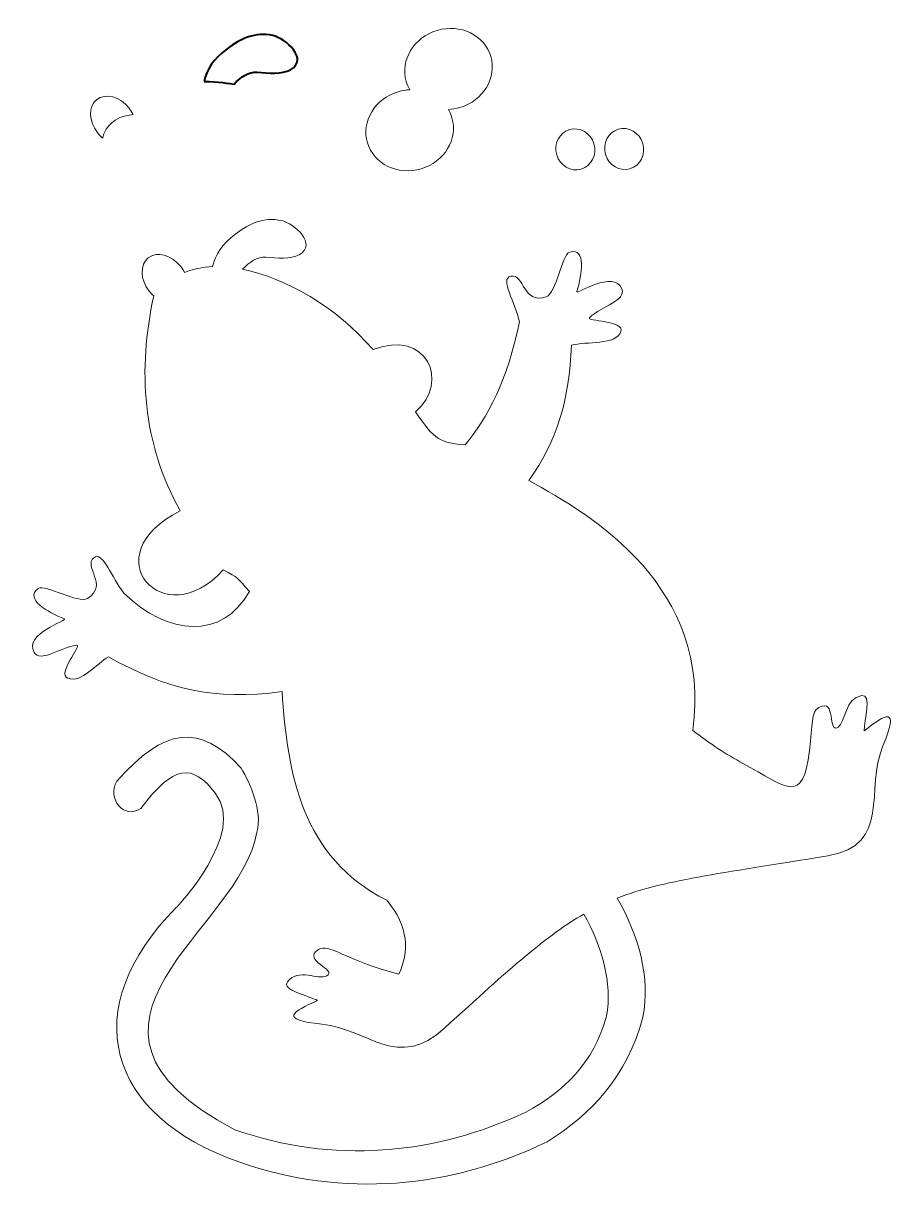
# Model space of a CAD drawing. Header units: millimetres. Extents: x -91.8 to -34.8, y 29.4 to 105.8.
import ezdxf

# ---------------------------------------------------------------- set-up
doc = ezdxf.new("R2010")
doc.units = ezdxf.units.MM
doc.header["$MEASUREMENT"] = 0
doc.layers.add('Layer 1', color=7, linetype='Continuous')

msp = doc.modelspace()

# ---------------------------------------------------------------- linework, layer by layer
at = {"layer": 'Layer 1', "color": 140, "lineweight": 5}
msp.add_open_spline([(-64.8685, 105.3814), (-63.3512, 105.8308), (-61.7884, 105.0726), (-61.3785, 103.6884), (-61.3785, 103.6884), (-60.9686, 102.3043), (-61.8666, 100.8175), (-63.3839, 100.3682), (-63.3839, 100.3682), (-63.6364, 100.2935), (-63.8898, 100.2526), (-64.1392, 100.2421), (-64.1392, 100.2421), (-64.041, 100.0756), (-63.9621, 99.8953), (-63.9052, 99.7032), (-63.9052, 99.7032), (-63.4953, 98.3191), (-64.3933, 96.8323), (-65.9106, 96.383), (-65.9106, 96.383), (-67.4278, 95.9337), (-68.9905, 96.6918), (-69.4004, 98.0759), (-69.4004, 98.0759), (-69.8103, 99.4601), (-68.9123, 100.9469), (-67.3951, 101.3962), (-67.3951, 101.3962), (-67.1428, 101.4709), (-66.8889, 101.5125), (-66.6395, 101.5231), (-66.6395, 101.5231), (-66.7376, 101.6894), (-66.8169, 101.869), (-66.8737, 102.0611), (-66.8737, 102.0611), (-67.2837, 103.4453), (-66.3857, 104.9322), (-64.8685, 105.3814)], degree=3, knots=[0, 0, 0, 0, 0.1, 0.1, 0.1, 0.1, 0.2, 0.2, 0.2, 0.2, 0.3, 0.3, 0.3, 0.3, 0.4, 0.4, 0.4, 0.4, 0.5, 0.5, 0.5, 0.5, 0.6, 0.6, 0.6, 0.6, 0.7, 0.7, 0.7, 0.7, 0.8, 0.8, 0.8, 0.8, 0.9, 0.9, 0.9, 0.9, 1, 1, 1, 1], dxfattribs=at)
at = {"layer": 'Layer 1', "color": 11, "lineweight": 40}
msp.add_open_spline([(-80.0263, 102.0557), (-79.8436, 102.8315), (-79.4425, 103.4999), (-78.5222, 104.1889), (-78.5222, 104.1889), (-77.6425, 104.8474), (-76.6934, 105.2887), (-75.5587, 105.0466), (-75.5587, 105.0466), (-74.7269, 104.8691), (-73.1642, 103.5015), (-74.4104, 102.8241), (-74.4104, 102.8241), (-74.9421, 102.535), (-75.8471, 102.5939), (-76.5682, 102.6654), (-76.5682, 102.6654), (-77.1176, 102.7198), (-77.6277, 102.3518), (-78.0755, 101.8896), (-78.0755, 101.8896), (-78.3131, 101.9028), (-79.1224, 102.0746), (-80.0263, 102.0557)], degree=3, knots=[0, 0, 0, 0, 0.1666667, 0.1666667, 0.1666667, 0.1666667, 0.3333333, 0.3333333, 0.3333333, 0.3333333, 0.5, 0.5, 0.5, 0.5, 0.6666667, 0.6666667, 0.6666667, 0.6666667, 0.8333333, 0.8333333, 0.8333333, 0.8333333, 1, 1, 1, 1], dxfattribs=at)
at = {"layer": 'Layer 1', "color": 48, "lineweight": 5}
msp.add_open_spline([(-87.002, 100.8844), (-86.4392, 101.3316), (-85.4957, 101.0825), (-84.895, 100.3277), (-84.895, 100.3277), (-84.7906, 100.1963), (-84.704, 100.0585), (-84.6342, 99.9179), (-84.6342, 99.9179), (-84.6342, 99.9179), (-84.6623, 99.9056), (-84.6623, 99.9056), (-84.6623, 99.9056), (-85.9658, 99.7986), (-86.4223, 98.9668), (-86.5466, 98.6557), (-86.5466, 98.6557), (-86.5681, 98.5613), (-86.5887, 98.4672), (-86.6091, 98.3729), (-86.6091, 98.3729), (-86.7246, 98.4695), (-86.8343, 98.5807), (-86.9341, 98.7062), (-86.9341, 98.7062), (-87.5344, 99.4612), (-87.5646, 100.4366), (-87.002, 100.8844)], degree=3, knots=[0, 0, 0, 0, 0.1428571, 0.1428571, 0.1428571, 0.1428571, 0.2857143, 0.2857143, 0.2857143, 0.2857143, 0.4285714, 0.4285714, 0.4285714, 0.4285714, 0.5714286, 0.5714286, 0.5714286, 0.5714286, 0.7142857, 0.7142857, 0.7142857, 0.7142857, 0.8571429, 0.8571429, 0.8571429, 0.8571429, 1, 1, 1, 1], dxfattribs=at)
at = {"layer": 'Layer 1', "lineweight": 5}
for points in [[(-56.2614, 98.9308), (-55.5937, 99.1285), (-54.8818, 98.7138), (-54.6718, 98.0048), (-54.6718, 98.0048), (-54.4619, 97.2958), (-54.8331, 96.5603), (-55.5009, 96.3626), (-55.5009, 96.3626), (-56.1686, 96.1649), (-56.8805, 96.5796), (-57.0904, 97.2886), (-57.0904, 97.2886), (-57.3004, 97.9976), (-56.9291, 98.733), (-56.2614, 98.9308)], [(-53.0879, 98.9558), (-52.4201, 99.1535), (-51.7083, 98.7388), (-51.4983, 98.0298), (-51.4983, 98.0298), (-51.2884, 97.3208), (-51.6596, 96.5853), (-52.3274, 96.3876), (-52.3274, 96.3876), (-52.9951, 96.1899), (-53.7069, 96.6046), (-53.9169, 97.3136), (-53.9169, 97.3136), (-54.1269, 98.0226), (-53.7556, 98.758), (-53.0879, 98.9558)]]:
    msp.add_open_spline(points, degree=3, knots=[0, 0, 0, 0, 0.25, 0.25, 0.25, 0.25, 0.5, 0.5, 0.5, 0.5, 0.75, 0.75, 0.75, 0.75, 1, 1, 1, 1], dxfattribs=at)
at = {"layer": 'Layer 1', "color": 253, "lineweight": 5}
msp.add_open_spline([(-79.4642, 90.0229), (-79.2816, 90.7995), (-78.8808, 91.4689), (-77.9594, 92.1586), (-77.9594, 92.1586), (-77.0795, 92.8172), (-76.1306, 93.2582), (-74.9962, 93.0163), (-74.9962, 93.0163), (-74.1639, 92.839), (-72.6014, 91.4708), (-73.8475, 90.7941), (-73.8475, 90.7941), (-74.3793, 90.5048), (-75.2841, 90.5633), (-76.0059, 90.635), (-76.0059, 90.635), (-76.5586, 90.6898), (-77.072, 90.316), (-77.5221, 89.8493), (-77.5221, 89.8493), (-74.7204, 89.2892), (-71.4467, 87.4341), (-69.0316, 84.6237), (-69.0316, 84.6237), (-65.5886, 85.9893), (-63.9833, 82.5538), (-66.2682, 80.5807), (-66.2682, 80.5807), (-65.0595, 78.7398), (-64.5781, 78.5412), (-63.0392, 78.4365), (-63.0392, 78.4365), (-61.6281, 80.1346), (-60.2837, 82.632), (-59.5114, 86.4331), (-59.5114, 86.4331), (-59.7628, 87.6517), (-60.8299, 89.2562), (-60.075, 89.4019), (-60.075, 89.4019), (-59.1631, 89.5774), (-59.344, 87.5422), (-57.7707, 88.0645), (-57.7707, 88.0645), (-57.1093, 88.2842), (-56.7721, 90.8167), (-56.2457, 90.9642), (-56.2457, 90.9642), (-55.1655, 91.2672), (-55.4341, 89.5028), (-55.7887, 88.4079), (-55.7887, 88.4079), (-55.8729, 88.1483), (-53.3607, 89.8654), (-52.8562, 88.5693), (-52.8562, 88.5693), (-52.5609, 87.8093), (-54.1308, 87.4917), (-54.9655, 86.6942), (-54.9655, 86.6942), (-55.2126, 86.4588), (-52.6694, 86.5417), (-52.9167, 85.8032), (-52.9167, 85.8032), (-53.2238, 84.8892), (-55.1716, 85.181), (-56.1326, 84.9131), (-56.1326, 84.9131), (-56.3006, 81.3387), (-57.0319, 78.6988), (-58.9123, 76.1189), (-58.9123, 76.1189), (-54.707, 73.8325), (-46.97, 69.1753), (-48.2428, 59.8608), (-48.2428, 59.8608), (-47.143, 59.0107), (-46.0707, 58.3145), (-44.9798, 57.7192), (-44.9798, 57.7192), (-42.1455, 56.173), (-41.0845, 54.9488), (-40.6514, 58.5674), (-40.6514, 58.5674), (-40.4464, 60.2776), (-40.5598, 61.0748), (-40.0512, 61.3584), (-40.0512, 61.3584), (-38.8736, 62.0138), (-39.51, 59.6154), (-38.7955, 60.076), (-38.7955, 60.076), (-38.2904, 60.4009), (-38.3757, 61.9701), (-37.2543, 62.1415), (-37.2543, 62.1415), (-36.5715, 62.2455), (-37.1094, 60.5204), (-37.1005, 59.8313), (-37.1005, 59.8313), (-35.6667, 60.9679), (-34.8036, 61.4668), (-35.8826, 58.8662), (-35.8826, 58.8662), (-37.0596, 56.0274), (-35.3023, 52.397), (-39.473, 51.7126), (-39.473, 51.7126), (-46.5948, 50.5451), (-50.2151, 50.1103), (-53.1632, 48.9638), (-53.1632, 48.9638), (-51.7747, 46.5786), (-50.9738, 43.7606), (-51.4838, 41.2273), (-51.4838, 41.2273), (-52.5224, 37.3502), (-54.8667, 34.8871), (-57.7139, 33.1228), (-57.7139, 33.1228), (-63.9093, 30.0969), (-71.0309, 29.4304), (-77.6877, 31.7926), (-77.6877, 31.7926), (-86.3987, 34.7667), (-88.3562, 41.7985), (-81.8277, 48.3431), (-81.8277, 48.3431), (-81.8285, 48.3431), (-77.2282, 53.1656), (-79.2731, 55.7658), (-79.2731, 55.7658), (-80.795, 57.7288), (-81.9929, 57.6571), (-84.1258, 54.7863), (-84.1258, 54.7863), (-85.297, 54.0526), (-86.3326, 55.4524), (-85.6964, 56.5682), (-85.6964, 56.5682), (-82.613, 60.0317), (-80.3191, 60.3839), (-77.6043, 57.4212), (-77.6043, 57.4212), (-77.0147, 56.35), (-76.2101, 54.6668), (-76.5914, 53.2494), (-76.5914, 53.2494), (-77.5783, 46.9231), (-91.0379, 40.7398), (-78.0217, 33.9059), (-78.0217, 33.9059), (-71.6928, 31.6571), (-65.0051, 32.2542), (-59.1069, 35.0469), (-59.1069, 35.0469), (-56.6717, 36.3426), (-54.6788, 38.2479), (-53.8527, 41.2817), (-53.8527, 41.2817), (-53.4644, 43.4373), (-54.1699, 45.8564), (-55.3261, 47.9288), (-55.3261, 47.9288), (-57.7131, 46.5573), (-60.1344, 44.3938), (-64.3642, 40.5308), (-64.3642, 40.5308), (-67.4857, 37.6802), (-69.308, 40.4554), (-72.365, 40.7666), (-72.365, 40.7666), (-75.1658, 41.0516), (-74.3173, 41.5742), (-72.6361, 42.2967), (-72.6361, 42.2967), (-73.2384, 42.6316), (-75.0124, 42.9778), (-74.5963, 43.5287), (-74.5963, 43.5287), (-73.9135, 44.4339), (-72.5726, 43.6146), (-72.0468, 43.9047), (-72.0468, 43.9047), (-71.3021, 44.3149), (-73.7153, 44.8938), (-72.5804, 45.6186), (-72.5804, 45.6186), (-71.8887, 46.0592), (-70.8878, 44.9331), (-67.3567, 44.0182), (-67.3567, 44.0182), (-66.6664, 45.5059), (-66.6981, 47.0832), (-68.1442, 48.8295), (-68.1442, 48.8295), (-73.6595, 51.5596), (-74.6089, 57.0854), (-74.9447, 62.3955), (-74.9447, 62.3955), (-79.3747, 61.7779), (-82.4907, 62.5642), (-86.2288, 64.6461), (-86.2288, 64.6461), (-87.0225, 64.2255), (-87.973, 62.9204), (-88.8771, 63.2548), (-88.8771, 63.2548), (-89.6076, 63.5247), (-87.9475, 65.4535), (-88.2859, 65.4089), (-88.2859, 65.4089), (-89.4307, 65.2597), (-90.6632, 64.2359), (-91.0697, 64.9421), (-91.0697, 64.9421), (-91.7628, 66.1488), (-88.8501, 67.0286), (-89.1054, 67.1255), (-89.1054, 67.1255), (-90.1793, 67.5359), (-91.7232, 68.4339), (-90.8092, 69.0851), (-90.8092, 69.0851), (-90.3638, 69.4025), (-88.1806, 68.0766), (-87.5949, 68.4536), (-87.5949, 68.4536), (-86.2011, 69.3515), (-87.9003, 70.4874), (-87.191, 71.0874), (-87.191, 71.0874), (-86.6038, 71.5842), (-86.0233, 69.7465), (-85.232, 68.7864), (-85.232, 68.7864), (-82.3534, 66.0154), (-78.8528, 65.7407), (-77.0729, 68.8966), (-77.0729, 68.8966), (-77.8586, 69.7775), (-77.7808, 69.8004), (-78.7851, 70.2965), (-78.7851, 70.2965), (-82.6426, 66.0068), (-87.3433, 71.2634), (-81.5713, 74.1458), (-81.5713, 74.1458), (-84.04, 78.5518), (-84.3444, 83.2971), (-83.2938, 88.1157), (-83.2938, 88.1157), (-83.3955, 88.2047), (-83.4921, 88.3049), (-83.5813, 88.4164), (-83.5813, 88.4164), (-84.1815, 89.1717), (-84.2117, 90.1471), (-83.6493, 90.5946), (-83.6493, 90.5946), (-83.0865, 91.0418), (-82.1426, 90.793), (-81.5422, 90.0381), (-81.5422, 90.0381), (-81.4409, 89.9108), (-81.3561, 89.7775), (-81.2872, 89.641), (-81.2872, 89.641), (-80.7553, 89.8738), (-80.1389, 89.9985), (-79.4642, 90.0229)], degree=3, knots=[0, 0, 0, 0, 0.0147059, 0.0147059, 0.0147059, 0.0147059, 0.0294118, 0.0294118, 0.0294118, 0.0294118, 0.0441176, 0.0441176, 0.0441176, 0.0441176, 0.0588235, 0.0588235, 0.0588235, 0.0588235, 0.0735294, 0.0735294, 0.0735294, 0.0735294, 0.0882353, 0.0882353, 0.0882353, 0.0882353, 0.1029412, 0.1029412, 0.1029412, 0.1029412, 0.1176471, 0.1176471, 0.1176471, 0.1176471, 0.1323529, 0.1323529, 0.1323529, 0.1323529, 0.1470588, 0.1470588, 0.1470588, 0.1470588, 0.1617647, 0.1617647, 0.1617647, 0.1617647, 0.1764706, 0.1764706, 0.1764706, 0.1764706, 0.1911765, 0.1911765, 0.1911765, 0.1911765, 0.2058824, 0.2058824, 0.2058824, 0.2058824, 0.2205882, 0.2205882, 0.2205882, 0.2205882, 0.2352941, 0.2352941, 0.2352941, 0.2352941, 0.25, 0.25, 0.25, 0.25, 0.2647059, 0.2647059, 0.2647059, 0.2647059, 0.2794118, 0.2794118, 0.2794118, 0.2794118, 0.2941176, 0.2941176, 0.2941176, 0.2941176, 0.3088235, 0.3088235, 0.3088235, 0.3088235, 0.3235294, 0.3235294, 0.3235294, 0.3235294, 0.3382353, 0.3382353, 0.3382353, 0.3382353, 0.3529412, 0.3529412, 0.3529412, 0.3529412, 0.3676471, 0.3676471, 0.3676471, 0.3676471, 0.3823529, 0.3823529, 0.3823529, 0.3823529, 0.3970588, 0.3970588, 0.3970588, 0.3970588, 0.4117647, 0.4117647, 0.4117647, 0.4117647, 0.4264706, 0.4264706, 0.4264706, 0.4264706, 0.4411765, 0.4411765, 0.4411765, 0.4411765, 0.4558824, 0.4558824, 0.4558824, 0.4558824, 0.4705882, 0.4705882, 0.4705882, 0.4705882, 0.4852941, 0.4852941, 0.4852941, 0.4852941, 0.5, 0.5, 0.5, 0.5, 0.5147059, 0.5147059, 0.5147059, 0.5147059, 0.5294118, 0.5294118, 0.5294118, 0.5294118, 0.5441176, 0.5441176, 0.5441176, 0.5441176, 0.5588235, 0.5588235, 0.5588235, 0.5588235, 0.5735294, 0.5735294, 0.5735294, 0.5735294, 0.5882353, 0.5882353, 0.5882353, 0.5882353, 0.6029412, 0.6029412, 0.6029412, 0.6029412, 0.6176471, 0.6176471, 0.6176471, 0.6176471, 0.6323529, 0.6323529, 0.6323529, 0.6323529, 0.6470588, 0.6470588, 0.6470588, 0.6470588, 0.6617647, 0.6617647, 0.6617647, 0.6617647, 0.6764706, 0.6764706, 0.6764706, 0.6764706, 0.6911765, 0.6911765, 0.6911765, 0.6911765, 0.7058824, 0.7058824, 0.7058824, 0.7058824, 0.7205882, 0.7205882, 0.7205882, 0.7205882, 0.7352941, 0.7352941, 0.7352941, 0.7352941, 0.75, 0.75, 0.75, 0.75, 0.7647059, 0.7647059, 0.7647059, 0.7647059, 0.7794118, 0.7794118, 0.7794118, 0.7794118, 0.7941176, 0.7941176, 0.7941176, 0.7941176, 0.8088235, 0.8088235, 0.8088235, 0.8088235, 0.8235294, 0.8235294, 0.8235294, 0.8235294, 0.8382353, 0.8382353, 0.8382353, 0.8382353, 0.8529412, 0.8529412, 0.8529412, 0.8529412, 0.8676471, 0.8676471, 0.8676471, 0.8676471, 0.8823529, 0.8823529, 0.8823529, 0.8823529, 0.8970588, 0.8970588, 0.8970588, 0.8970588, 0.9117647, 0.9117647, 0.9117647, 0.9117647, 0.9264706, 0.9264706, 0.9264706, 0.9264706, 0.9411765, 0.9411765, 0.9411765, 0.9411765, 0.9558824, 0.9558824, 0.9558824, 0.9558824, 0.9705882, 0.9705882, 0.9705882, 0.9705882, 0.9852941, 0.9852941, 0.9852941, 0.9852941, 1, 1, 1, 1], dxfattribs=at)

doc.saveas('drawing.dxf')
